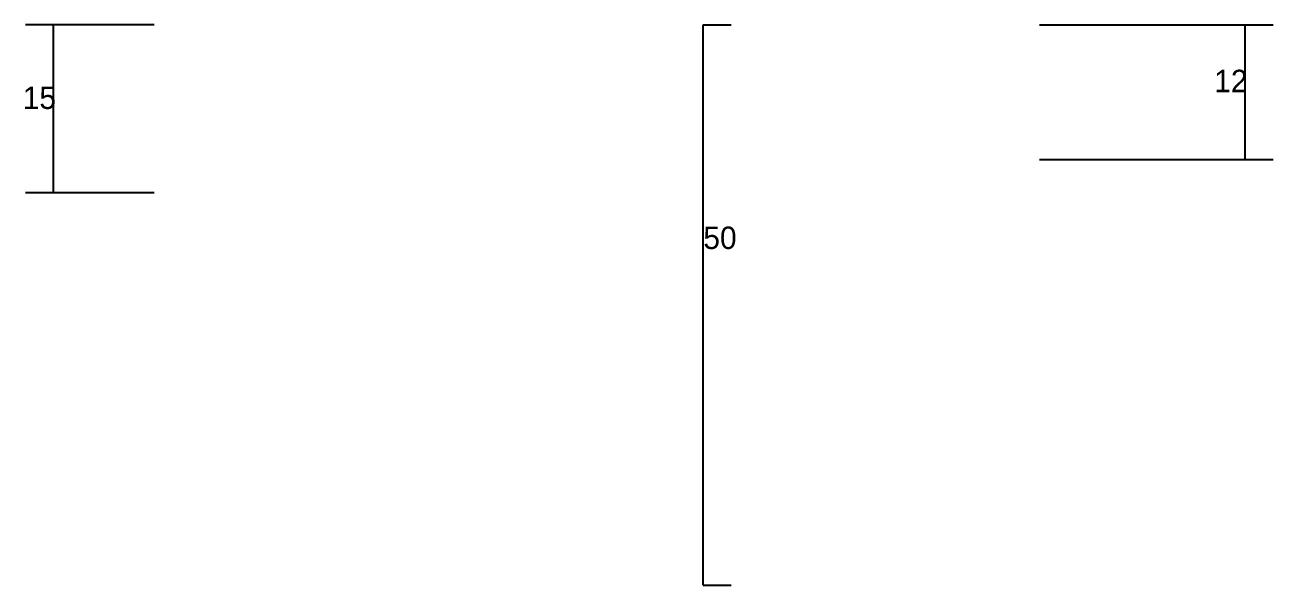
# Model space of a CAD drawing. Header units: metres. Extents: x -20863 to -15632, y 9308 to 10636.
# Drawn here: x -20863.4 to -20640.6, y 9307.7 to 9407.7 of the extents above; entities that cross this region are included whole.
import ezdxf

# ---------------------------------------------------------------- set-up
doc = ezdxf.new("R2010")
doc.units = ezdxf.units.M
doc.layers.add('COTA', color=241, linetype='Continuous')
doc.layers.add('Cota Seção (2x)', color=4, linetype='Continuous')

msp = doc.modelspace()

# ---------------------------------------------------------------- linework, layer by layer
at = {"layer": 'COTA'}
for p, q in [((-20840.3, 9407.7), (-20863.3, 9407.7)), ((-20858.3, 9377.7), (-20858.3, 9407.7)), ((-20682.3, 9407.7), (-20640.6, 9407.7)), ((-20645.6, 9383.7), (-20645.6, 9407.7)), ((-20682.3, 9383.7), (-20640.6, 9383.7)), ((-20840.3, 9377.7), (-20863.3, 9377.7))]:
    msp.add_line(p, q, dxfattribs=at)
at = {"layer": 'Cota Seção (2x)'}
for p, q in [((-20742.3, 9307.7), (-20742.3, 9407.7)), ((-20742.3, 9407.7), (-20737.3, 9407.7)), ((-20742.3, 9307.7), (-20737.3, 9307.7))]:
    msp.add_line(p, q, dxfattribs=at)

# ---------------------------------------------------------------- texts
at = {"layer": 'COTA'}
for s, p in [('12', (-20651.1, 9395.7)), ('15', (-20863.8, 9392.7))]:
    msp.add_text(s, height=4, dxfattribs=at).set_placement(p)
at = {"layer": 'Cota Seção (2x)'}
msp.add_text('50', height=4, dxfattribs=at).set_placement((-20742.3, 9367.7))

doc.saveas('drawing.dxf')
